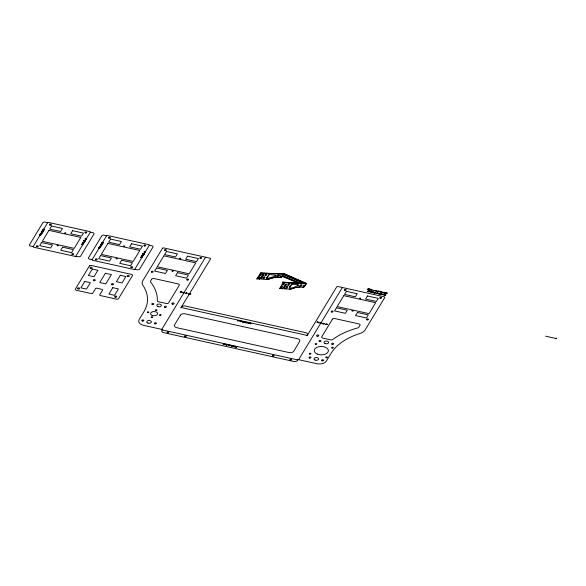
<?xml version="1.0" encoding="UTF-8"?>
<svg xmlns="http://www.w3.org/2000/svg" width="586" height="586" viewBox="0 0 586 586"><rect width="100%" height="100%" fill="white"/><g stroke="black" fill="none" stroke-linecap="round" stroke-linejoin="round"><path stroke-width="0.88" d="M43.159 230.144L43.54 230.51L44.038 230.027L42.778 229.859L43.269 229.968M102.132 243.205L102.521 243.571L103.019 243.087L101.752 242.912L102.242 243.022M297.732 282.928L282.452 282.254L306.478 283.426L284.4 273.772M256.88 278.958L260.462 273.003L283.587 274.226L306.185 283.749M291.916 284.283C283.478 291.301 297.849 286.832 298.04 284.613M266.593 278.16L267.531 278.445L274.365 276.409L275.361 275.039L269.055 274.592L266.593 278.16L269.157 274.57M297.966 284.554L291.703 284.269L289.418 288.07M260.462 273.003L284.085 273.904L306.368 283.595M33.131 246.633L47.634 222.709L48.579 222.453L89.892 231.602L90.339 232.166L93.496 232.862L94.17 233.719L80.421 256.397L78.993 256.785L74.891 256.346L33.578 247.197L33.131 246.633L29.974 245.93L29.3 245.08L43.049 222.394L44.477 222.013L47.634 222.709M75.843 256.089L90.339 232.166M86.31 239.015C83.337 238.656 87.644 237.616 85.673 238.773M92.105 259.686L106.608 235.77L107.56 235.513L148.866 244.655L149.32 245.226L152.47 245.922L153.151 246.772L139.395 269.457L137.974 269.846L133.864 269.406L92.559 260.257L92.105 259.686L88.955 258.99L88.274 258.14L102.03 235.455L103.451 235.067L106.608 235.77M134.817 269.142L149.32 245.226M145.291 252.075C142.31 251.716 146.625 250.676 144.647 251.826M183.594 292.978L184.136 292.377M161.78 329.376L205.532 257.203M236.627 346.692C235.792 348.091 235.447 346.048 236.839 346.648L236.407 347.359L235.638 347.117L236.407 346.553M320.454 323.282L320.996 322.688L320.564 323.391C319.275 323.296 319.963 322.08 320.645 322.967M298.64 359.687L342.392 287.506M326.006 324.505L326.541 323.911L326.116 324.622L325.296 324.322L325.897 324.095M555.748 338.898L556.246 338.078M258.917 276.68L257.928 278.204L258.909 278.255L259.898 276.731L258.917 276.68L258.074 278.211M260.829 273.735L259.84 275.259L260.821 275.31L261.81 273.787L260.829 273.735L259.986 275.266M260.799 277.698L259.774 279.068L260.799 277.698L262.067 277.705M262.865 274.658L261.437 276.87L262.557 276.929L263.993 274.717L262.865 274.658L263.964 274.761M261.576 276.878L262.982 274.702M264.154 276.958L263.165 278.482L264.147 278.54L265.136 277.017L264.154 276.958L263.312 278.489M266.066 274.014L265.077 275.537L266.059 275.588L267.048 274.065L266.066 274.014L265.224 275.545M280.841 277.398L281.221 277.2A2.842 1.685 0.9 0 0 281.668 276.819L283.602 274.116M280.02 277.596L281.339 277.251A2.842 1.685 0.9 0 0 281.785 276.87L283.485 274.27M281.617 286.334L280.628 287.858L281.61 287.909L282.599 286.386L281.617 286.334L280.775 287.865M283.529 283.39L282.54 284.913L283.521 284.964L284.51 283.441L283.529 283.39L282.686 284.921M284.767 287.36L283.609 287.404L282.474 288.722L283.499 287.352L284.737 287.316L284.159 288.854M285.565 284.313L284.129 286.525L285.257 286.583L286.693 284.371L285.565 284.313L286.664 284.415M284.276 286.532L285.682 284.356M286.854 286.613L285.865 288.136L286.847 288.195L287.836 286.671L286.854 286.613L286.005 288.144M288.766 283.668L287.777 285.192L288.759 285.243L289.748 283.719L288.766 283.668L287.916 285.199M298.289 282.628L298.355 282.533A2.835 1.677 0.9 0 0 299.585 282.811L302.676 282.972L299.519 282.906A2.835 1.677 0.9 0 1 298.289 282.628L282.437 275.881M303.731 286.964L303.914 286.854A2.842 1.685 0.9 0 0 304.368 286.473L306.06 283.88L283.155 282.657L279.581 288.612M303.533 287.052L304.031 286.906A2.842 1.685 0.9 0 0 304.478 286.525L306.178 283.924M100.243 246.406C98.616 246.486 100.777 247.241 101.041 246.354L99.774 246.179L100.309 246.296M85.908 239.418L85.453 239.469L86.017 239.235M144.881 252.478L144.434 252.529L144.991 252.295M275.303 275.83L275.728 276.101L275.698 275.603M83.915 242.729L83.49 242.721L84.047 242.501M142.889 255.789L142.501 255.672L143.028 255.562M280.628 276.043C279.844 277.149 282.137 275.706 280.613 275.94M185.41 293.33L184.956 293.227M322.154 323.714L321.824 323.538L322.19 323.619M300.581 285.279L300.325 285.309A1.875 1.113 0.9 0 0 299.988 285.602L300.135 286.305L301.314 286.1A1.875 1.113 0.9 0 0 301.644 285.8L301.241 285.052M275.281 275.713L275.713 275.654M275.493 275.713L275.23 276.204M303.431 285.646L303.101 286.049M277.918 275.325L277.566 275.501A2.696 1.597 0.9 0 0 277.031 275.969L277.193 276.936L278.79 276.643A2.696 1.597 0.9 0 0 279.324 276.182L279.112 275.2A0.82 0.483 0.9 0 0 278.841 275.156L278.365 275.127M300.464 285.228L301.05 285.118M268.644 279.156L268.762 279.207A2.388 1.414 0.9 0 1 267.223 279.507L267.106 279.456A2.388 1.414 0.9 0 0 268.644 279.156L271.699 278.189M294.992 287.689L291.454 288.861A2.388 1.414 0.9 0 1 289.916 289.162L289.806 289.11A2.388 1.414 0.9 0 0 291.345 288.81L295.593 287.558M269.223 278.921L272.3 278.035M278.108 275.259L277.449 275.449A2.696 1.597 0.9 0 0 276.914 275.918L277.149 276.914M300.618 285.162L301.204 285.104M280.753 277.522L276.819 277.442M303.445 287.177L302.713 287.25M277.405 273.787L278.028 273.816M283.954 273.896L284.532 273.779M272.182 277.984L272.893 277.903M275.486 275.625L275.925 275.691M303.423 285.558C304.793 286.195 301.695 285.997 303.819 285.594M272.776 277.852L273.486 277.786M295.476 287.506L296.186 287.44M303.24 287.235L299.512 287.096M278.182 275.164L278.665 275.156M273.369 277.735L274.08 277.691M296.069 287.389L296.772 287.345M273.962 277.639L275.816 277.515M296.655 287.294L297.358 287.265M274.548 277.559L276.38 277.493M297.241 287.213L298.508 287.169M302.728 283.075L284.159 274.981A2.937 1.736 0.9 0 0 283.185 274.724M297.827 287.155L299.072 287.147M281.126 275.94L280.467 276.489M242.274 321.875L242.113 321.904M228.071 345.308L227.91 345.337M42.295 232.342L42.221 232.386M84.472 241.483L84.391 241.535M301.094 285.052L301.6 285.155M276.262 277.442L277.361 277.464M298.963 287.096L299.629 287.147M189.036 293.791L188.428 294.011L189.249 294.319L189.52 293.571M256.763 278.907L259.891 279.119M261.107 277.654L262.11 277.764L261.349 279.148L267.223 279.507M282.467 282.218L298.047 283.045L282.166 276.306M279.463 288.561L282.591 288.773M284.042 288.803L289.916 289.162M278.731 275.112L279.112 275.2M298.582 285.316L297.93 285.858M283.69 274.138L283.28 274.094M545.625 336.188L555.301 338.334M555.645 338.408L556.7 338.642M183.784 292.663C183.096 291.777 182.407 292.993 183.704 293.088M189.344 293.864L188.831 294.128M326.212 324.168L325.699 324.439M183.733 292.744L183.206 292.89M320.601 323.047L320.073 323.194M181.294 307.533L307.101 335.39M240.934 321.34C240.253 320.454 239.564 321.67 240.853 321.765L241.285 321.062L240.743 321.655L240.172 321.399L240.89 321.421M162.205 329.911L297.747 359.929M226.731 344.766C226.05 343.879 225.361 345.095 226.657 345.198L227.082 344.487L226.54 345.081L225.969 344.824L226.687 344.846M282.503 275.786L298.355 282.533M300.01 286.158L300.105 285.653A1.875 1.113 0.9 0 1 300.435 285.36M384.204 292.429L383.713 292.619L384.204 292.429M371.671 292.121L372.22 291.938L371.671 292.121M383.134 294.663L383.683 294.48L383.134 294.663M235.301 346.465L234.429 346.685L235.301 346.465M249.504 323.04L248.632 323.26L249.504 323.04M370.55 291.117L370.528 292.048L371.231 291.271L370.645 292.238L370.352 291.235L369.077 291.894L369.663 290.927L369.385 291.777L370.55 291.117M180.327 291.791L180.825 291.813L180.327 291.791M223.281 343.901L223.771 343.916L223.281 343.901M237.484 320.469L237.975 320.491L237.484 320.469M317.194 322.102L317.685 322.117L317.194 322.102M186.758 293.505C187.022 294.113 187.981 292.399 186.758 293.505M229.712 345.608L230.195 345.711L229.712 345.608M243.915 322.183L244.399 322.278L243.915 322.183M323.626 323.809L324.109 323.904L323.626 323.809M116.116 258.616C117.654 260.03 117.53 257.247 116.116 258.616M359.511 298.384C360.91 299.827 361.144 297.021 359.511 298.384M369.444 289.169L368.682 289.316L369.319 289.565L369.641 289.045L368.799 289.045L369.444 289.169M381.471 292.348C383.64 292.604 382.512 291.572 381.471 292.348M41.628 231.719L42.859 231.99L41.628 231.719M83.805 240.861L85.036 241.132L83.805 240.861M100.602 244.78L101.832 245.051L100.602 244.78M142.779 253.921L144.01 254.192L142.779 253.921M370.337 289.689C372.088 290.803 370.828 289.008 370.337 289.689M40.72 235.213L39.592 235.169L40.72 235.213M43.225 229.346L44.133 229.873L43.078 229.324L44.477 229.316L43.225 229.346M82.897 244.355L81.769 244.318L82.897 244.355M99.701 248.274L98.565 248.23L99.701 248.274M102.206 242.406L103.114 242.934L102.052 242.384L103.451 242.377L102.206 242.406M141.878 257.415L140.743 257.379L141.878 257.415M41.972 231.148L43.196 231.433L41.972 231.148M84.15 240.289L85.373 240.575L84.15 240.289M100.946 244.208L102.176 244.487L100.946 244.208M143.123 253.35L144.346 253.635L143.123 253.35M376.505 291.249C377.501 292.18 377.706 289.601 376.505 291.249M85.336 239.293L85.717 239.652L86.215 239.176L85.014 238.905L85.336 239.293M144.31 252.354L144.691 252.713L145.196 252.236L143.988 251.965L144.31 252.354M373.509 290.326C376.761 290.517 372.425 290.854 373.509 290.326M375.223 290.707C378.417 290.861 374.264 291.235 375.223 290.707M233.162 346.231C235.491 346.824 231.917 345.93 233.162 346.231M247.365 322.805C249.695 323.391 246.12 322.505 247.365 322.805M64.687 233.089C66.042 234.547 66.379 231.778 64.687 233.089M123.668 246.142C125.126 247.57 125.096 244.919 123.683 246.083M179.631 258.536C181.001 260.001 181.286 257.203 179.631 258.536M351.966 310.822C353.402 312.279 353.49 309.511 351.966 310.822M172.079 270.988C173.28 272.49 173.917 269.685 172.079 270.988M57.142 245.541C58.571 246.999 58.666 244.23 57.142 245.541M372.667 292.385L373.824 292.941C375.121 291.308 373.355 292.861 372.703 291.601L371.663 291.696C371.055 290.656 371.656 294.113 372.938 291.652L373.289 292.224L372.667 292.385M377.889 293.542L379.039 294.099C379.94 293.11 378.117 292.832 377.889 293.542M386.416 293.015L386.753 293.718L387.243 292.905L386.599 293.491L386.709 292.788L385.778 293.308L385.91 292.612L385.42 293.425L386.416 293.015M43.298 230.181L43.84 230.093L43.298 230.181M102.279 243.241L102.821 243.153L102.279 243.241M180.957 291.755L180.598 292.311C180.049 292.414 180.158 291.66 180.957 291.755M223.903 343.857L223.552 344.422C223.002 344.524 223.105 343.77 223.903 343.857M238.106 320.432L237.755 320.989C237.205 321.091 237.308 320.337 238.106 320.432M317.817 322.058L317.466 322.622C316.916 322.718 317.019 321.963 317.817 322.058M381.493 291.703C380.988 293.264 380.614 291.286 381.493 291.703M186.582 292.993L185.681 293.432L186.582 292.993M229.536 345.103L228.628 345.535L229.536 345.103M243.739 321.67L242.831 322.11L243.739 321.67M323.45 323.296L322.542 323.736L323.45 323.296M385.822 294.751L385.507 295.271C381.405 295.359 388.32 294.802 384.24 294.714L384.856 294.311L385.822 294.751M235.499 346.538L235.133 346.978L234.261 346.692L234.781 346.231L235.499 346.538M249.702 323.113L249.336 323.545L248.464 323.267L248.984 322.798L249.702 323.113M384.497 292.487C383.119 293.762 383.251 291.425 384.497 292.487M249.995 323.391C250.347 324.541 251.167 322.534 249.995 323.391M379.801 291.462C378.439 292.399 379.091 290.451 379.801 291.462M380.871 291.696C379.472 292.634 380.109 290.671 380.871 291.696M185.894 293.168C185.887 294.245 186.941 292.297 185.894 293.168M228.848 345.271C228.833 346.355 229.895 344.407 228.848 345.271M243.051 321.846C243.036 322.923 244.091 320.981 243.051 321.846M322.761 323.472C322.747 324.549 323.802 322.608 322.761 323.472M249.826 323.355L250.61 323.926L251.042 323.216L249.826 323.355M379.054 291.484L379.45 291.572L379.054 291.484M380.124 291.718L380.519 291.806L380.124 291.718M190.772 293.989C190.926 294.604 188.494 293.593 190.772 293.989M327.64 324.292C327.794 324.908 325.355 323.897 327.64 324.292M229.617 345.469C229.859 346.414 230.877 344.487 229.617 345.469M243.813 322.036C244.062 322.989 245.08 321.062 243.813 322.036M323.523 323.662C323.772 324.615 324.791 322.688 323.523 323.662M41.35 233.47L41.87 233.36L41.35 233.47M100.331 246.53L100.851 246.413L100.331 246.53M40.134 234.224L41.32 234.525L40.134 234.224M40.551 233.536L41.591 233.799L42.06 233.294C39.68 232.627 42.229 233.448 40.551 233.536M41.577 242.538L39.702 245.629L50.564 248.032L52.44 244.941L41.577 242.538M48.953 230.371L42.324 241.3L74.21 248.361L80.839 237.433L48.953 230.371M51.575 226.035L49.7 229.133L60.563 231.536L62.438 228.445L51.575 226.035M62.599 247.189L60.724 250.281L71.587 252.691L73.462 249.592L62.599 247.189M72.598 230.694L70.723 233.785L81.586 236.195L83.461 233.096L72.598 230.694M82.311 243.366L83.498 243.666L82.311 243.366M82.729 242.677L83.769 242.941L84.238 242.436C81.842 241.754 84.421 242.619 82.729 242.677M99.107 247.277L100.301 247.578L99.107 247.277M89.49 265.788L75.242 289.294L75.916 290.151L91.687 293.637L92.639 293.381L95.635 288.437L96.587 288.173L102.198 289.418L102.645 289.982L99.642 294.934L100.096 295.505L116.966 299.234L118.394 298.853L132.641 275.339L131.967 274.49L90.918 265.399L89.49 265.788M84.758 281.463L80.883 287.858L86.494 289.096L90.369 282.708L84.758 281.463M92.258 269.091L88.383 275.486L93.987 276.724L97.869 270.329L92.258 269.091M100.55 255.591L98.675 258.69L109.538 261.092L111.413 258.001L100.55 255.591M107.927 243.424L101.297 254.353L133.19 261.415L139.812 250.486L107.927 243.424M110.549 239.095L108.674 242.186L119.537 244.596L121.412 241.505L110.549 239.095M105.377 273.281L99.752 282.562L105.78 283.895L111.406 274.614L105.377 273.281M121.573 260.25L119.698 263.341L130.561 265.751L132.436 262.653L121.573 260.25M131.579 243.754L129.704 246.845L140.567 249.248L142.442 246.157L131.579 243.754M112.79 287.667L108.915 294.062L114.526 295.307L118.401 288.913L112.79 287.667M120.291 275.295L116.416 281.69L122.027 282.935L125.902 276.541L120.291 275.295M141.285 256.426L142.479 256.727L141.285 256.426M141.702 255.738L142.742 256.001L143.218 255.496C140.816 254.815 143.394 255.679 141.702 255.738M162.571 248.156L142.816 280.738A11.163 6.607 0.9 0 0 142.969 285.411A63.251 37.445 0.9 0 1 143.804 311.899L139.087 319.678A7.442 4.402 0.9 0 0 143.599 325.355L162.439 329.522L161.546 331.002L162.674 332.423L294.707 361.657L297.087 361.013L297.981 359.54L316.828 363.708A7.442 4.402 0.9 0 0 326.336 361.137L331.046 353.358A63.251 37.445 0.9 0 1 359.994 333.471A11.163 6.607 0.9 0 0 365.107 329.962L384.856 297.38L384.409 296.809L337.741 286.481L336.789 286.737L307.035 335.815L307.76 334.298L306.632 332.877L184.334 305.797L181.96 306.441L180.884 307.884L210.638 258.8L210.184 258.236L163.523 247.9L162.571 248.156M156.513 267.985L154.638 271.076L165.501 273.486L167.376 270.388L156.513 267.985M163.89 255.818L157.26 266.747L189.153 273.809L195.775 262.88L163.89 255.818M166.512 251.489L164.637 254.58L175.5 256.99L177.375 253.892L166.512 251.489M151.701 279.2L150.507 281.163A1.861 1.099 0.9 0 0 150.558 281.983A69.126 40.925 0.9 0 1 157.304 300.655A1.861 1.099 0.9 0 0 158.542 301.761L166.241 303.467A1.861 1.099 0.9 0 0 168.621 302.823L179.243 285.301A1.861 1.099 0.9 0 0 178.122 283.88L154.081 278.555A1.861 1.099 0.9 0 0 151.701 279.2M177.536 272.644L175.661 275.735L186.524 278.138L188.399 275.046L177.536 272.644M187.542 256.141L185.667 259.239L196.53 261.642L198.405 258.551L187.542 256.141M181.953 291.894C181.133 293.125 182.488 292.458 181.953 291.894M180.466 315.129L174.562 324.864A3.721 2.205 0.9 0 0 176.818 327.706L288.957 352.53A3.721 2.205 0.9 0 0 293.711 351.248L299.607 341.513A3.721 2.205 0.9 0 0 297.351 338.679L185.22 313.847A3.721 2.205 0.9 0 0 180.466 315.129M224.907 344.004C224.086 345.227 225.442 344.561 224.907 344.004M239.11 320.579C238.282 321.802 239.645 321.135 239.11 320.579M231.778 345.528L231.345 346.238L231.836 345.711C232.005 347.659 233.235 344.634 232.232 346.26L231.778 345.528M245.974 322.095L245.549 322.805L246.039 322.285C246.208 324.234 247.439 321.201 246.435 322.835L245.974 322.095M318.821 322.205C317.993 323.428 319.355 322.761 318.821 322.205M336.401 307.818L334.525 310.91L345.388 313.312L347.264 310.221L336.401 307.818M343.777 295.652L337.148 306.581L369.041 313.642L375.663 302.713L343.777 295.652M346.399 291.323L344.524 294.414L355.387 296.816L357.262 293.725L346.399 291.323M332.43 319.216L321.802 336.745A1.861 1.099 0.9 0 0 322.93 338.166L330.636 339.873A1.861 1.099 0.9 0 0 332.76 339.506A69.126 40.925 0.9 0 1 357.87 327.889A1.861 1.099 0.9 0 0 358.779 327.281L359.972 325.318A1.861 1.099 0.9 0 0 358.844 323.897L334.804 318.572A1.861 1.099 0.9 0 0 332.43 319.216M368.242 289.132C368.491 290.363 368.418 287.733 367.957 289.059L367.488 289.198L368.242 289.132M367.605 291.432L368.726 291.813L369.312 290.846L368.089 290.575L369.026 290.912L367.847 291.154L368.579 291.652L367.605 291.432M370.074 289.103L369.583 289.916L370.074 289.103M357.423 312.47L355.548 315.568L366.411 317.971L368.286 314.88L357.423 312.47M367.422 295.974L365.547 299.065L376.417 301.475L378.285 298.384L367.422 295.974M371.282 290.136L372.293 290.517L372.374 289.616L371.282 290.136M373.861 292.465L372.894 292.436L373.861 292.465M374.176 292.89L375.216 293.249L375.802 292.282L374.549 292.502L375.062 293.088L374.176 292.89M377.296 292.612L377.047 293.022C374.637 293.161 378.571 294.011 377.267 293.073L377.296 292.612M378.527 290.978L378.029 291.784L378.527 290.978M379.083 293.623L378.117 293.593L379.083 293.623M379.34 294.033L380.57 294.436L380.102 294.201L380.614 293.352L379.34 294.033M381.398 293.52L380.812 294.487L381.479 293.776C381.713 296.428 383.391 292.311 382.021 294.524L381.398 293.52M384.834 292.377L384.343 293.183L384.834 292.377M385.368 292.495L384.877 293.3L385.368 292.495M39.811 235.008L40.288 235.191L39.811 235.008M81.989 244.15L82.458 244.333L81.989 244.15M98.785 248.068L99.261 248.252L98.785 248.068M140.962 257.21L141.438 257.393L140.962 257.21M384.167 294.135L383.119 294.238C382.153 293.513 383.867 296.362 384.167 294.135M101.561 245.527L101.107 245.424L101.561 245.527M143.738 254.676L143.284 254.573L143.738 254.676M42.653 231.206L43.071 231.411L42.653 231.206M84.831 240.348L85.241 240.56L84.831 240.348M101.627 244.267L102.045 244.472L101.627 244.267M143.804 253.408L144.222 253.621L143.804 253.408M42.734 231.961L41.745 231.741L42.734 231.961M84.911 241.11L83.923 240.89L84.911 241.11M101.715 245.021L100.726 244.802L101.715 245.021M143.885 254.163L142.903 253.95L143.885 254.163M317.275 354.091A7.105 4.205 0.9 0 0 328.394 351.08A7.105 4.205 0.9 0 0 318.271 346.839A7.105 4.205 0.9 0 0 317.275 354.091M344.744 290.348A0.93 0.549 0.9 0 0 346.201 289.953A0.93 0.549 0.9 0 0 344.876 289.396A0.93 0.549 0.9 0 0 344.744 290.348M380.138 298.186A0.93 0.549 0.9 0 0 381.596 297.791A0.93 0.549 0.9 0 0 380.27 297.234A0.93 0.549 0.9 0 0 380.138 298.186M331.617 312.001A0.93 0.549 0.9 0 0 333.075 311.606A0.93 0.549 0.9 0 0 331.749 311.049A0.93 0.549 0.9 0 0 331.617 312.001M367.012 319.839A0.93 0.549 0.9 0 0 368.469 319.443A0.93 0.549 0.9 0 0 367.144 318.887A0.93 0.549 0.9 0 0 367.012 319.839M200.251 258.353A0.93 0.549 0.9 0 0 201.709 257.957A0.93 0.549 0.9 0 0 200.383 257.408A0.93 0.549 0.9 0 0 200.251 258.353M164.856 250.515A0.93 0.549 0.9 0 0 166.314 250.119A0.93 0.549 0.9 0 0 164.988 249.57A0.93 0.549 0.9 0 0 164.856 250.515M187.124 280.005A0.93 0.549 0.9 0 0 188.582 279.61A0.93 0.549 0.9 0 0 187.256 279.053A0.93 0.549 0.9 0 0 187.124 280.005M151.73 272.168A0.93 0.549 0.9 0 0 153.188 271.772A0.93 0.549 0.9 0 0 151.862 271.223A0.93 0.549 0.9 0 0 151.73 272.168M152.104 315.349A3.538 2.095 0.9 0 0 157.634 313.854A3.538 2.095 0.9 0 0 152.594 311.737A3.538 2.095 0.9 0 0 152.104 315.349M144.288 245.959A0.93 0.549 0.9 0 0 145.746 245.571A0.93 0.549 0.9 0 0 144.42 245.014A0.93 0.549 0.9 0 0 144.288 245.959M108.893 238.128A0.93 0.549 0.9 0 0 110.351 237.733A0.93 0.549 0.9 0 0 109.025 237.176A0.93 0.549 0.9 0 0 108.893 238.128M131.161 267.612A0.93 0.549 0.9 0 0 132.619 267.223A0.93 0.549 0.9 0 0 131.293 266.667A0.93 0.549 0.9 0 0 131.161 267.612M95.767 259.781A0.93 0.549 0.9 0 0 97.225 259.386A0.93 0.549 0.9 0 0 95.899 258.829A0.93 0.549 0.9 0 0 95.767 259.781M315.1 360.068A2.307 1.362 0.9 0 0 318.616 358.984A2.307 1.362 0.9 0 0 315.217 357.702A2.307 1.362 0.9 0 0 315.1 360.068M325.105 343.572A2.307 1.362 0.9 0 0 328.621 342.48A2.307 1.362 0.9 0 0 325.215 341.206A2.307 1.362 0.9 0 0 325.105 343.572M157.905 306.551A2.307 1.362 0.9 0 0 161.414 305.46A2.307 1.362 0.9 0 0 158.015 304.185A2.307 1.362 0.9 0 0 157.905 306.551M147.899 323.047A2.307 1.362 0.9 0 0 151.415 321.956A2.307 1.362 0.9 0 0 148.016 320.681A2.307 1.362 0.9 0 0 147.899 323.047M322.066 360.822A1.026 0.608 0.9 0 0 323.64 360.353A1.026 0.608 0.9 0 0 322.154 359.775A1.026 0.608 0.9 0 0 322.066 360.822M309.467 358.031A1.026 0.608 0.9 0 0 311.027 357.548A1.026 0.608 0.9 0 0 309.518 356.984A1.026 0.608 0.9 0 0 309.467 358.031M142.266 321.011A1.026 0.608 0.9 0 0 143.826 320.527A1.026 0.608 0.9 0 0 142.317 319.963A1.026 0.608 0.9 0 0 142.266 321.011M154.88 323.802A1.026 0.608 0.9 0 0 156.44 323.318A1.026 0.608 0.9 0 0 154.931 322.754A1.026 0.608 0.9 0 0 154.88 323.802M332.086 344.326A1.026 0.608 0.9 0 0 333.646 343.843A1.026 0.608 0.9 0 0 332.137 343.279A1.026 0.608 0.9 0 0 332.086 344.326M319.465 341.535A1.026 0.608 0.9 0 0 321.025 341.052A1.026 0.608 0.9 0 0 319.517 340.488A1.026 0.608 0.9 0 0 319.465 341.535M152.257 304.508A1.026 0.608 0.9 0 0 153.825 304.031A1.026 0.608 0.9 0 0 152.323 303.46A1.026 0.608 0.9 0 0 152.257 304.508M164.886 307.306A1.026 0.608 0.9 0 0 166.439 306.822A1.026 0.608 0.9 0 0 164.93 306.258A1.026 0.608 0.9 0 0 164.886 307.306M85.314 232.906A0.93 0.549 0.9 0 0 86.765 232.51A0.93 0.549 0.9 0 0 85.439 231.953A0.93 0.549 0.9 0 0 85.314 232.906M49.92 225.068A0.93 0.549 0.9 0 0 51.378 224.672A0.93 0.549 0.9 0 0 50.052 224.116A0.93 0.549 0.9 0 0 49.92 225.068M72.188 254.558A0.93 0.549 0.9 0 0 73.638 254.163A0.93 0.549 0.9 0 0 72.32 253.606A0.93 0.549 0.9 0 0 72.188 254.558M36.793 246.721A0.93 0.549 0.9 0 0 38.251 246.325A0.93 0.549 0.9 0 0 36.925 245.768A0.93 0.549 0.9 0 0 36.793 246.721M317.114 336.166A1.113 0.659 0.9 0 0 318.813 335.639A1.113 0.659 0.9 0 0 317.165 335.024A1.113 0.659 0.9 0 0 317.114 336.166M172.387 304.127A1.113 0.659 0.9 0 0 174.093 303.599A1.113 0.659 0.9 0 0 172.445 302.977A1.113 0.659 0.9 0 0 172.387 304.127M326.19 357.76A0.82 0.483 0.9 0 0 327.442 357.372A0.82 0.483 0.9 0 0 326.234 356.925A0.82 0.483 0.9 0 0 326.19 357.76M315.554 344.385A0.82 0.483 0.9 0 0 316.821 344.019A0.82 0.483 0.9 0 0 315.634 343.55A0.82 0.483 0.9 0 0 315.554 344.385M332.079 348.047A0.82 0.483 0.9 0 0 333.324 347.666A0.82 0.483 0.9 0 0 332.123 347.212A0.82 0.483 0.9 0 0 332.079 348.047M309.686 354.105A0.82 0.483 0.9 0 0 310.932 353.724A0.82 0.483 0.9 0 0 309.73 353.27A0.82 0.483 0.9 0 0 309.686 354.105M290.312 360.016A0.82 0.483 0.9 0 0 291.557 359.636A0.82 0.483 0.9 0 0 290.348 359.181A0.82 0.483 0.9 0 0 290.312 360.016M272.761 356.127A0.82 0.483 0.9 0 0 274.036 355.775A0.82 0.483 0.9 0 0 272.856 355.292A0.82 0.483 0.9 0 0 272.761 356.127M167.464 332.819A0.82 0.483 0.9 0 0 168.709 332.43A0.82 0.483 0.9 0 0 167.501 331.976A0.82 0.483 0.9 0 0 167.464 332.819M184.986 336.694A0.82 0.483 0.9 0 0 186.231 336.313A0.82 0.483 0.9 0 0 185.022 335.859A0.82 0.483 0.9 0 0 184.986 336.694M159.912 315.349A0.784 0.461 0.9 0 0 161.099 314.982A0.784 0.461 0.9 0 0 159.949 314.55A0.784 0.461 0.9 0 0 159.912 315.349M147.643 312.631A0.784 0.461 0.9 0 0 148.837 312.265A0.784 0.461 0.9 0 0 147.687 311.833A0.784 0.461 0.9 0 0 147.643 312.631M151.576 317.546A0.784 0.461 0.9 0 0 152.77 317.173A0.784 0.461 0.9 0 0 151.613 316.74A0.784 0.461 0.9 0 0 151.576 317.546M155.817 310.529A0.784 0.461 0.9 0 0 157.019 310.17A0.784 0.461 0.9 0 0 155.869 309.73A0.784 0.461 0.9 0 0 155.817 310.529M90.486 268.271A1.026 0.608 0.9 0 0 92.09 267.831A1.026 0.608 0.9 0 0 90.632 267.223A1.026 0.608 0.9 0 0 90.486 268.271M77.989 288.891A1.026 0.608 0.9 0 0 79.586 288.459A1.026 0.608 0.9 0 0 78.128 287.843A1.026 0.608 0.9 0 0 77.989 288.891M93.701 280.672A1.026 0.608 0.9 0 0 95.298 280.24A1.026 0.608 0.9 0 0 93.841 279.632A1.026 0.608 0.9 0 0 93.701 280.672M127.631 276.489A1.026 0.608 0.9 0 0 129.235 276.057A1.026 0.608 0.9 0 0 127.777 275.449A1.026 0.608 0.9 0 0 127.631 276.489M115.134 297.117A1.026 0.608 0.9 0 0 116.731 296.677A1.026 0.608 0.9 0 0 115.274 296.069A1.026 0.608 0.9 0 0 115.134 297.117M111.919 284.708A1.026 0.608 0.9 0 0 113.523 284.276A1.026 0.608 0.9 0 0 112.065 283.661A1.026 0.608 0.9 0 0 111.919 284.708"/></g></svg>
